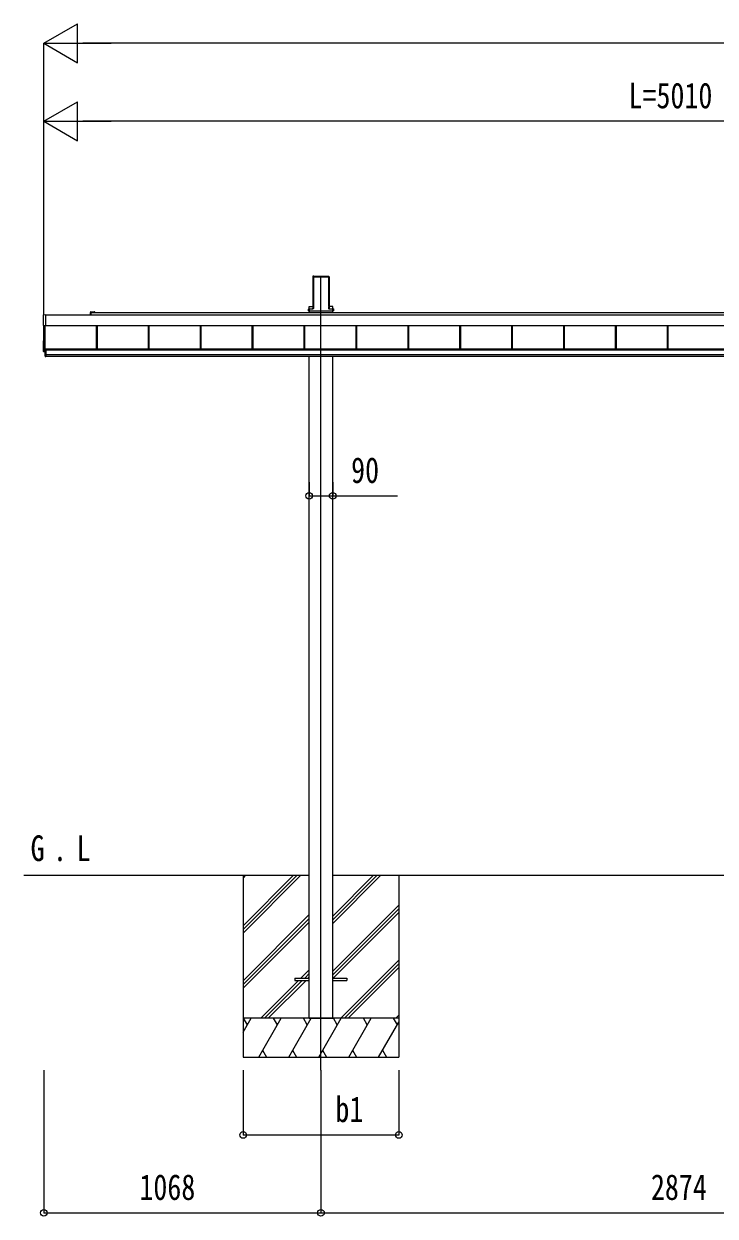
# Model space of a CAD drawing. Units: millimetres, scale not verified. Extents: x -12615 to 12615, y -8910 to 8910.
# Drawn here: x -6273 to -3609, y -5798 to -1205 of the extents above; entities that cross this region are included whole.
import ezdxf
from ezdxf.enums import TextEntityAlignment as Align

# ---------------------------------------------------------------- set-up
doc = ezdxf.new("R2010")
doc.units = ezdxf.units.MM
doc.header["$LTSCALE"] = 50
for name, color, linetype in [('0-2_USER1', 3, 'Continuous'), ('0-3_YKK_12', 2, 'Continuous'), ('0-5_YKK_A1', 4, 'Continuous'), ('0-6_YKK_D', 6, 'Continuous')]:
    doc.layers.add(name, color=color, linetype=linetype)
doc.styles.add('ＭＳ ゴシック', font='')
doc.styles.get('ＭＳ ゴシック').set_extended_font_data('MS Gothic')

msp = doc.modelspace()

# ---------------------------------------------------------------- linework, layer by layer
at = {"layer": '0-3_YKK_12'}
msp.add_line((-5128.24, -5234.77), (-5128.24, -2177.62), dxfattribs=at)
at = {"layer": '0-5_YKK_A1'}
for p, q in [((-5159.49, -2182.97), (-5159.49, -2299.65)), ((-5159.13, -2177.12), (-5159.47, -2182.62)), ((-5158.69, -2177.59), (-5159.13, -2177.12)), ((-5158.63, -2176.66), (-5156.59, -2176.66)), ((-5158.63, -2176.66), (-5158.19, -2177.12)), ((-5158.61, -2293.59), (-5158.61, -2178.47)), ((-5158.11, -2178.15), (-5158.11, -2293.27)), ((-5156.28, -2176.98), (-5156.59, -2176.66)), ((-5156.28, -2176.98), (-5100.2, -2176.98)), ((-5155.74, -2180.12), (-5100.74, -2180.12)), ((-5155.74, -2301.48), (-5155.74, -2180.12)), ((-5100.2, -2176.98), (-5099.89, -2176.66)), ((-5099.89, -2176.66), (-5097.85, -2176.66)), ((-5098.36, -2293.27), (-5098.36, -2178.15)), ((-5098.29, -2177.12), (-5097.85, -2176.66)), ((-5097.87, -2178.47), (-5097.87, -2293.59)), ((-5097.35, -2177.12), (-5097.79, -2177.59)), ((-5097.35, -2177.12), (-5097, -2182.62)), ((-5096.99, -2182.97), (-5096.99, -2299.65)), ((-5173.44, -2293.21), (-5159.49, -2293.21)), ((-5173.44, -2302.55), (-5173.44, -2293.21)), ((-5159.08, -2302.16), (-5158.7, -2296.07)), ((-5158.2, -2296.1), (-5158.58, -2302.19)), ((-5097.9, -2302.19), (-5098.27, -2296.1)), ((-5097.78, -2296.07), (-5097.4, -2302.16)), ((-5083.04, -2293.21), (-5096.99, -2293.21)), ((-5083.04, -2302.55), (-5083.04, -2293.21)), ((-6197.83, -2366.98), (-6197.83, -2325.96)), ((-6189.83, -2326.54), (-1216.33, -2326.54)), ((-6016.83, -2326.54), (-6016.83, -2316.57)), ((-6014.33, -2314.07), (-6006.78, -2314.07)), ((-6014.33, -2316.57), (-1382.08, -2316.57)), ((-6014.33, -2316.87), (-6014.33, -2326.54)), ((-6000.58, -2316.57), (-6014.03, -2316.57)), ((-6005.87, -2314.07), (-6000.58, -2314.07)), ((-5176.11, -2310.39), (-5176.11, -2310.89)), ((-5176.11, -2310.89), (-5175.64, -2310.89)), ((-5175.64, -2310.39), (-5175.64, -2303.51)), ((-5173.65, -2310.39), (-5175.64, -2310.39)), ((-5175.64, -2310.39), (-5175.64, -2310.89)), ((-5173.65, -2310.89), (-5175.64, -2310.89)), ((-5175.61, -2302.55), (-5160.6, -2302.55)), ((-5173.65, -2303.6), (-5173.65, -2310.39)), ((-5160.07, -2303.6), (-5173.65, -2303.6)), ((-5173.65, -2310.39), (-5082.83, -2310.39)), ((-5173.65, -2310.89), (-5082.83, -2310.89)), ((-5173.64, -2310.39), (-5173.64, -2310.89)), ((-5173.44, -2316.57), (-5173.44, -2310.89)), ((-5173.24, -2310.89), (-5173.24, -2316.57)), ((-5172.24, -2310.55), (-5084.24, -2310.55)), ((-5159.5, -2300), (-5159.6, -2301.61)), ((-5096.97, -2300), (-5096.88, -2301.61)), ((-5096.4, -2303.1), (-5082.83, -2303.1)), ((-5082.83, -2303.6), (-5096.4, -2303.6)), ((-5095.88, -2302.55), (-5080.87, -2302.55)), ((-5083.24, -2310.89), (-5083.24, -2316.57)), ((-5083.04, -2316.57), (-5083.04, -2310.89)), ((-5082.83, -2303.1), (-5082.83, -2303.6)), ((-5082.83, -2310.39), (-5082.83, -2303.6)), ((-5080.83, -2310.39), (-5082.83, -2310.39)), ((-5082.83, -2310.39), (-5082.83, -2310.89)), ((-5080.83, -2310.89), (-5082.83, -2310.89)), ((-5080.83, -2303.51), (-5080.83, -2310.39)), ((-5080.83, -2310.39), (-5080.83, -2310.89)), ((-5080.37, -2310.89), (-5080.83, -2310.89)), ((-5080.37, -2310.39), (-5080.37, -2310.89)), ((-6189.83, -2368.25), (-6197.36, -2367.79)), ((-6196.33, -2466.7), (-6196.33, -2367.85)), ((-6191.33, -2484.74), (-6191.33, -2368.16)), ((-6189.83, -2366.48), (-1197.33, -2366.48)), ((-6189.83, -2366.72), (-1197.33, -2366.72)), ((-6189.83, -2367.75), (-6189.83, -2368.25)), ((-5992.83, -2457.47), (-5992.83, -2366.72)), ((-5992.43, -2457.47), (-5992.43, -2366.72)), ((-5989.83, -2457.47), (-5989.83, -2366.72)), ((-5792.83, -2457.47), (-5792.83, -2366.72)), ((-5790.23, -2457.47), (-5790.23, -2366.72)), ((-5789.83, -2457.47), (-5789.83, -2366.72)), ((-5592.83, -2457.47), (-5592.83, -2366.72)), ((-5590.23, -2457.47), (-5590.23, -2366.72)), ((-5589.83, -2457.47), (-5589.83, -2366.72)), ((-5392.83, -2457.47), (-5392.83, -2366.72)), ((-5390.23, -2457.47), (-5390.23, -2366.72)), ((-5389.83, -2457.47), (-5389.83, -2366.72)), ((-5192.83, -2457.47), (-5192.83, -2366.72)), ((-5190.23, -2457.47), (-5190.23, -2366.72)), ((-5189.83, -2457.47), (-5189.83, -2366.72)), ((-4992.83, -2457.47), (-4992.83, -2366.72)), ((-4990.23, -2457.47), (-4990.23, -2366.72)), ((-4989.83, -2457.47), (-4989.83, -2366.72)), ((-4792.83, -2457.47), (-4792.83, -2366.72)), ((-4790.23, -2457.47), (-4790.23, -2366.72)), ((-4789.83, -2457.47), (-4789.83, -2366.72)), ((-4592.83, -2457.47), (-4592.83, -2366.72)), ((-4590.23, -2457.47), (-4590.23, -2366.72)), ((-4589.83, -2457.47), (-4589.83, -2366.72)), ((-4392.83, -2457.47), (-4392.83, -2366.72)), ((-4390.23, -2457.47), (-4390.23, -2366.72)), ((-4389.83, -2457.47), (-4389.83, -2366.72)), ((-4192.83, -2457.47), (-4192.83, -2366.72)), ((-4190.23, -2457.47), (-4190.23, -2366.72)), ((-4189.83, -2457.47), (-4189.83, -2366.72)), ((-3992.83, -2457.47), (-3992.83, -2366.72)), ((-3990.23, -2457.47), (-3990.23, -2366.72)), ((-3989.83, -2457.47), (-3989.83, -2366.72)), ((-3792.83, -2457.47), (-3792.83, -2366.72)), ((-3790.23, -2457.47), (-3790.23, -2366.72)), ((-3789.83, -2457.47), (-3789.83, -2366.72)), ((-6197.83, -2467.08), (-6197.83, -2426.06)), ((-6197.36, -2425.56), (-6196.33, -2425.5)), ((-6191.33, -2468.26), (-6197.36, -2467.89)), ((-6196.33, -2466.7), (-6191.33, -2466.7)), ((-6191.33, -2457.21), (-6187.83, -2457.21)), ((-6187.83, -2479.64), (-6191.33, -2479.64)), ((-6187.83, -2457.47), (-1194.83, -2457.47)), ((-6187.83, -2459.48), (-1194.83, -2459.48)), ((-6187.83, -2461.27), (-1194.83, -2461.27)), ((-6187.83, -2461.27), (-1194.83, -2461.27)), ((-6187.83, -2478.25), (-1194.83, -2478.25)), ((-6191.33, -2486.26), (-6187.83, -2486.26)), ((-6187.83, -2484.74), (-1194.83, -2484.74)), ((-5173.44, -5034.77), (-5173.44, -2484.74)), ((-5083.04, -5034.77), (-5083.04, -2484.74)), ((-6273.09, -4484.77), (-5173.44, -4484.77)), ((-5428.1, -4484.77), (-5428.1, -5184.77)), ((-5428.1, -4678.94), (-5233.92, -4484.77)), ((-5428.1, -4693.09), (-5219.77, -4484.77)), ((-5428.1, -4707.23), (-5205.63, -4484.77)), ((-5428.1, -4495.1), (-5417.76, -4484.77)), ((-5083.04, -4484.77), (-2299.44, -4484.77)), ((-5082.9, -4670.4), (-4897.26, -4484.77)), ((-5082.9, -4656.25), (-4911.41, -4484.77)), ((-5082.9, -4642.11), (-4925.55, -4484.77)), ((-4828.1, -4484.77), (-4828.1, -5184.77)), ((-5428.1, -4891.08), (-5173.3, -4636.28)), ((-5082.9, -4854.24), (-4828.1, -4599.45)), ((-5082.9, -4868.38), (-4828.1, -4613.59)), ((-5080.64, -4880.27), (-4828.1, -4627.73)), ((-5428.1, -4905.22), (-5173.3, -4650.42)), ((-5428.1, -4919.36), (-5173.3, -4664.56)), ((-5051.29, -5034.77), (-4828.1, -4811.58)), ((-5205.15, -4880.27), (-5173.3, -4848.41)), ((-5191.01, -4880.27), (-5173.3, -4862.55)), ((-5037.15, -5034.77), (-4828.1, -4825.72)), ((-5023, -5034.77), (-4828.1, -4839.86)), ((-5359.65, -5034.77), (-5214.15, -4889.27)), ((-5345.51, -5034.77), (-5200.01, -4889.27)), ((-5331.37, -5034.77), (-5185.87, -4889.27)), ((-5228.3, -4880.27), (-5228.3, -4889.27)), ((-5228.3, -4880.27), (-5173.3, -4880.27)), ((-5228.3, -4889.27), (-5173.3, -4889.27)), ((-5176.87, -4880.27), (-5173.3, -4876.69)), ((-5083.3, -4880.27), (-5028.3, -4880.27)), ((-5083.3, -4889.27), (-5028.3, -4889.27)), ((-5028.3, -4880.27), (-5028.3, -4889.27)), ((-4828.1, -5034.77), (-5428.1, -5034.77)), ((-5428.1, -5089.06), (-5396.75, -5034.77)), ((-5411.75, -5060.75), (-5426.75, -5034.77)), ((-5367.88, -5184.77), (-5281.28, -5034.77)), ((-5296.28, -5060.75), (-5311.28, -5034.77)), ((-5252.41, -5184.77), (-5165.81, -5034.77)), ((-5180.81, -5060.75), (-5195.81, -5034.77)), ((-5173.44, -5034.77), (-5083.04, -5034.77)), ((-5136.94, -5184.77), (-5050.34, -5034.77)), ((-5065.34, -5060.75), (-5080.34, -5034.77)), ((-5021.47, -5184.77), (-4934.87, -5034.77)), ((-4949.87, -5060.75), (-4964.87, -5034.77)), ((-4906, -5184.77), (-4828.1, -5049.83)), ((-4849.4, -5034.77), (-4834.4, -5060.75)), ((-4839.15, -5034.77), (-4828.1, -5023.71)), ((-5428.1, -5184.77), (-4828.1, -5184.77)), ((-5352.88, -5158.79), (-5337.88, -5184.77)), ((-5237.41, -5158.79), (-5222.41, -5184.77)), ((-5121.94, -5158.79), (-5106.94, -5184.77)), ((-5006.47, -5158.79), (-4991.47, -5184.77)), ((-4891, -5158.79), (-4876, -5184.77))]:
    msp.add_line(p, q, dxfattribs=at)
for points in [[(-6197.36, -2325.46), (-6189.83, -2325), (-6189.83, -2325.5), (-6189.83, -2367.75)], [(-5176.11, -2303.05), (-5176.11, -2310.39), (-5175.64, -2310.39)], [(-5173.65, -2303.6), (-5173.65, -2303.1), (-5160.07, -2303.1)], [(-5080.37, -2303.05), (-5080.37, -2310.39), (-5080.83, -2310.39)], [(-6191.33, -2457.21), (-6191.33, -2479.64), (-6191.33, -2486.26)], [(-6188.33, -2457.21), (-6188.33, -2479.64), (-6188.33, -2486.26)], [(-6187.83, -2457.21), (-6187.83, -2479.64), (-6187.83, -2486.26)]]:
    msp.add_lwpolyline(points, dxfattribs=at)
for centre, radius, start, end in [((-6197.33, -2325.96), 0.497, 93.16944, 179.94772), ((-6014.33, -2316.57), 2.5, 90, 180), ((-6014.03, -2316.87), 0.3, 90, 180), ((-6006.78, -2314.27), 0.2, 23.57818, 90), ((-6006.33, -2314.07), 0.3, 203.57818, 336.42182), ((-6005.87, -2314.27), 0.2, 90, 156.42182), ((-6000.58, -2315.32), 1.25, 270, 90), ((-5175.14, -2303.51), 0.501, 90.24971, 179.75029), ((-5081.33, -2303.51), 0.501, 0.24971, 89.75029), ((-6196.95, -2367.02), 0.873, 177.74142, 242.53793), ((-6197.33, -2426.06), 0.497, 93.16944, 179.94772), ((-6196.95, -2467.12), 0.873, 177.74142, 242.53793)]:
    msp.add_arc(centre, radius, start, end, dxfattribs=at)
for centre, major_axis, ratio, start_param, end_param in [((-5159.44, -2182.62), (0.031, 0.5), 0.061627, 1.5746234, 2.3600215), ((-5158.63, -2177.16), (0.346, -0.364), 0.996462, 2.3838095, 3.8892836), ((-5158.91, -2180.62), (0.22, 3.04), 0.070684, 5.5043854, 6.2286971), ((-5158.42, -2180.65), (0.22, 3.54), 0.060877, 5.5025319, 6.2268436), ((-5098.06, -2180.65), (-0.22, 3.54), 0.060877, 0.0563417, 0.7806534), ((-5097.56, -2180.62), (-0.22, 3.04), 0.070684, 0.0544883, 0.7787999), ((-5097.85, -2177.16), (-0.346, -0.364), 0.996462, 2.3939017, 3.8993758), ((-5097.03, -2182.62), (-0.031, 0.5), 0.061627, 3.9231638, 4.7085619), ((-5158.92, -2296.07), (0.22, 3.5), 0.061627, 4.716216, 5.5016142), ((-5158.42, -2296.1), (0.22, 4), 0.053972, 4.7153191, 5.5007173), ((-5098.06, -2296.1), (-0.22, 4), 0.053972, 0.782468, 1.5678662), ((-5097.56, -2296.07), (-0.22, 3.5), 0.061627, 0.7815711, 1.5669693), ((-5175.61, -2303.05), (0.355, -0.355), 0.99628, 2.358058, 3.9251274), ((-5173.65, -2303.51), (2, 0), 0.045872, 3.2026792, 4.712389), ((-5173.65, -2303.01), (1.5, 0), 0.061163, 3.2026792, 4.712389), ((-5160.6, -2301.55), (0.691, -0.728), 0.996462, 5.5254021, 7.0308762), ((-5160.08, -2302.1), (-0.693, 0.73), 0.992955, 2.3838095, 3.8892836), ((-5160.08, -2302.1), (1.04, -1.09), 0.996462, 5.5254021, 7.0308762), ((-5159.53, -2300), (0.031, 0.5), 0.061627, 4.716216, 5.5016142), ((-5096.4, -2302.1), (-1.04, -1.09), 0.996462, 5.5354944, 7.0409685), ((-5096.4, -2302.1), (0.693, 0.73), 0.992955, 2.3939017, 3.8993758), ((-5096.94, -2300), (-0.031, 0.5), 0.061627, 0.7815711, 1.5669693), ((-5095.88, -2301.55), (-0.691, -0.728), 0.996462, 5.5354944, 7.0409685), ((-5082.83, -2303.01), (1.5, 0), 0.061163, 4.712389, 6.2220988), ((-5082.83, -2303.51), (2, 0), 0.045872, 4.712389, 6.2220988), ((-5080.87, -2303.05), (-0.355, -0.355), 0.99628, 2.358058, 3.9251274)]:
    msp.add_ellipse(centre, major_axis=major_axis, ratio=ratio, start_param=start_param, end_param=end_param, dxfattribs=at)
at = {"layer": '0-6_YKK_D'}
for p, q in [((-6196.24, -1280.12), (-6066.33, -1205.12)), ((-6066.33, -1355.12), (-6066.33, -1205.12)), ((-6196.24, -2324.57), (-6196.24, -1279.12)), ((-6196.24, -1280.12), (-6066.33, -1355.12)), ((-6196.24, -1280.12), (-5936.43, -1280.12)), ((1666.76, -1280.12), (-6046.24, -1280.12)), ((-6196.24, -1580.12), (-6066.33, -1505.12)), ((-6066.33, -1655.12), (-6066.33, -1505.12)), ((-6196.24, -2325.57), (-6196.24, -1579.12)), ((-6196.24, -1580.12), (-6066.33, -1655.12)), ((-6196.24, -1580.12), (-5936.43, -1580.12)), ((-1336.24, -1580.12), (-6046.24, -1580.12)), ((-5173.44, -2970.08), (-5173.44, -3024.1)), ((-5083.04, -2970.08), (-5083.04, -3024.1)), ((-5428.1, -5234.77), (-5428.1, -5485.77)), ((-4828.1, -5234.77), (-4828.1, -5485.77)), ((-6196.24, -5235.77), (-6196.24, -5785.77)), ((-5128.24, -5235.77), (-5128.24, -5785.77)), ((-5128.24, -5235.77), (-5128.24, -5785.77)), ((-5428.1, -5484.77), (-4828.1, -5484.77)), ((-6196.24, -5784.77), (-5128.24, -5784.77)), ((-5128.24, -5784.77), (-2254.24, -5784.77))]:
    msp.add_line(p, q, dxfattribs=at)
msp.add_lwpolyline([(-5173.44, -3023.1), (-5083.04, -3023.1), (-4833.64, -3023.1)], dxfattribs=at)
for centre in [(-5173.44, -3023.1), (-5083.04, -3023.1), (-5428.1, -5484.77), (-4828.1, -5484.77), (-6196.24, -5784.77), (-5128.24, -5784.77), (-5128.24, -5784.77)]:
    msp.add_circle(centre, 12.75, dxfattribs=at)

# ---------------------------------------------------------------- texts
at = {"layer": '0-2_USER1', "style": 'ＭＳ ゴシック', "width": 0.8}
for s, p in [('G', (-6247.12, -4459.46)), ('L', (-6069.81, -4459.46)), ('.', (-6160.72, -4459.46))]:
    msp.add_text(s, height=98.97, dxfattribs=at).set_placement(p, align=Align.BOTTOM_LEFT)
at = {"layer": '0-6_YKK_D', "style": 'ＭＳ ゴシック', "width": 0.8}
for s, p in [('L=5010', (-3943.24, -1560.12)), ('90', (-5012.04, -3003.1)), ('b1', (-5072.57, -5464.77)), ('1068', (-5827.84, -5764.77)), ('2874', (-3856.84, -5764.77))]:
    msp.add_text(s, height=98.97, dxfattribs=at).set_placement(p, align=Align.BOTTOM_LEFT)

doc.saveas('drawing.dxf')
